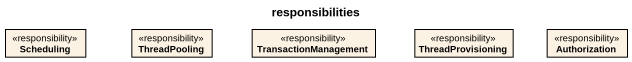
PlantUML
@startuml
title responsibilities
hide circle
hide empty members
class Scheduling <<responsibility>>
class ThreadPooling <<responsibility>>
class TransactionManagement <<responsibility>>
class ThreadProvisioning <<responsibility>>
class Authorization <<responsibility>>
@enduml
